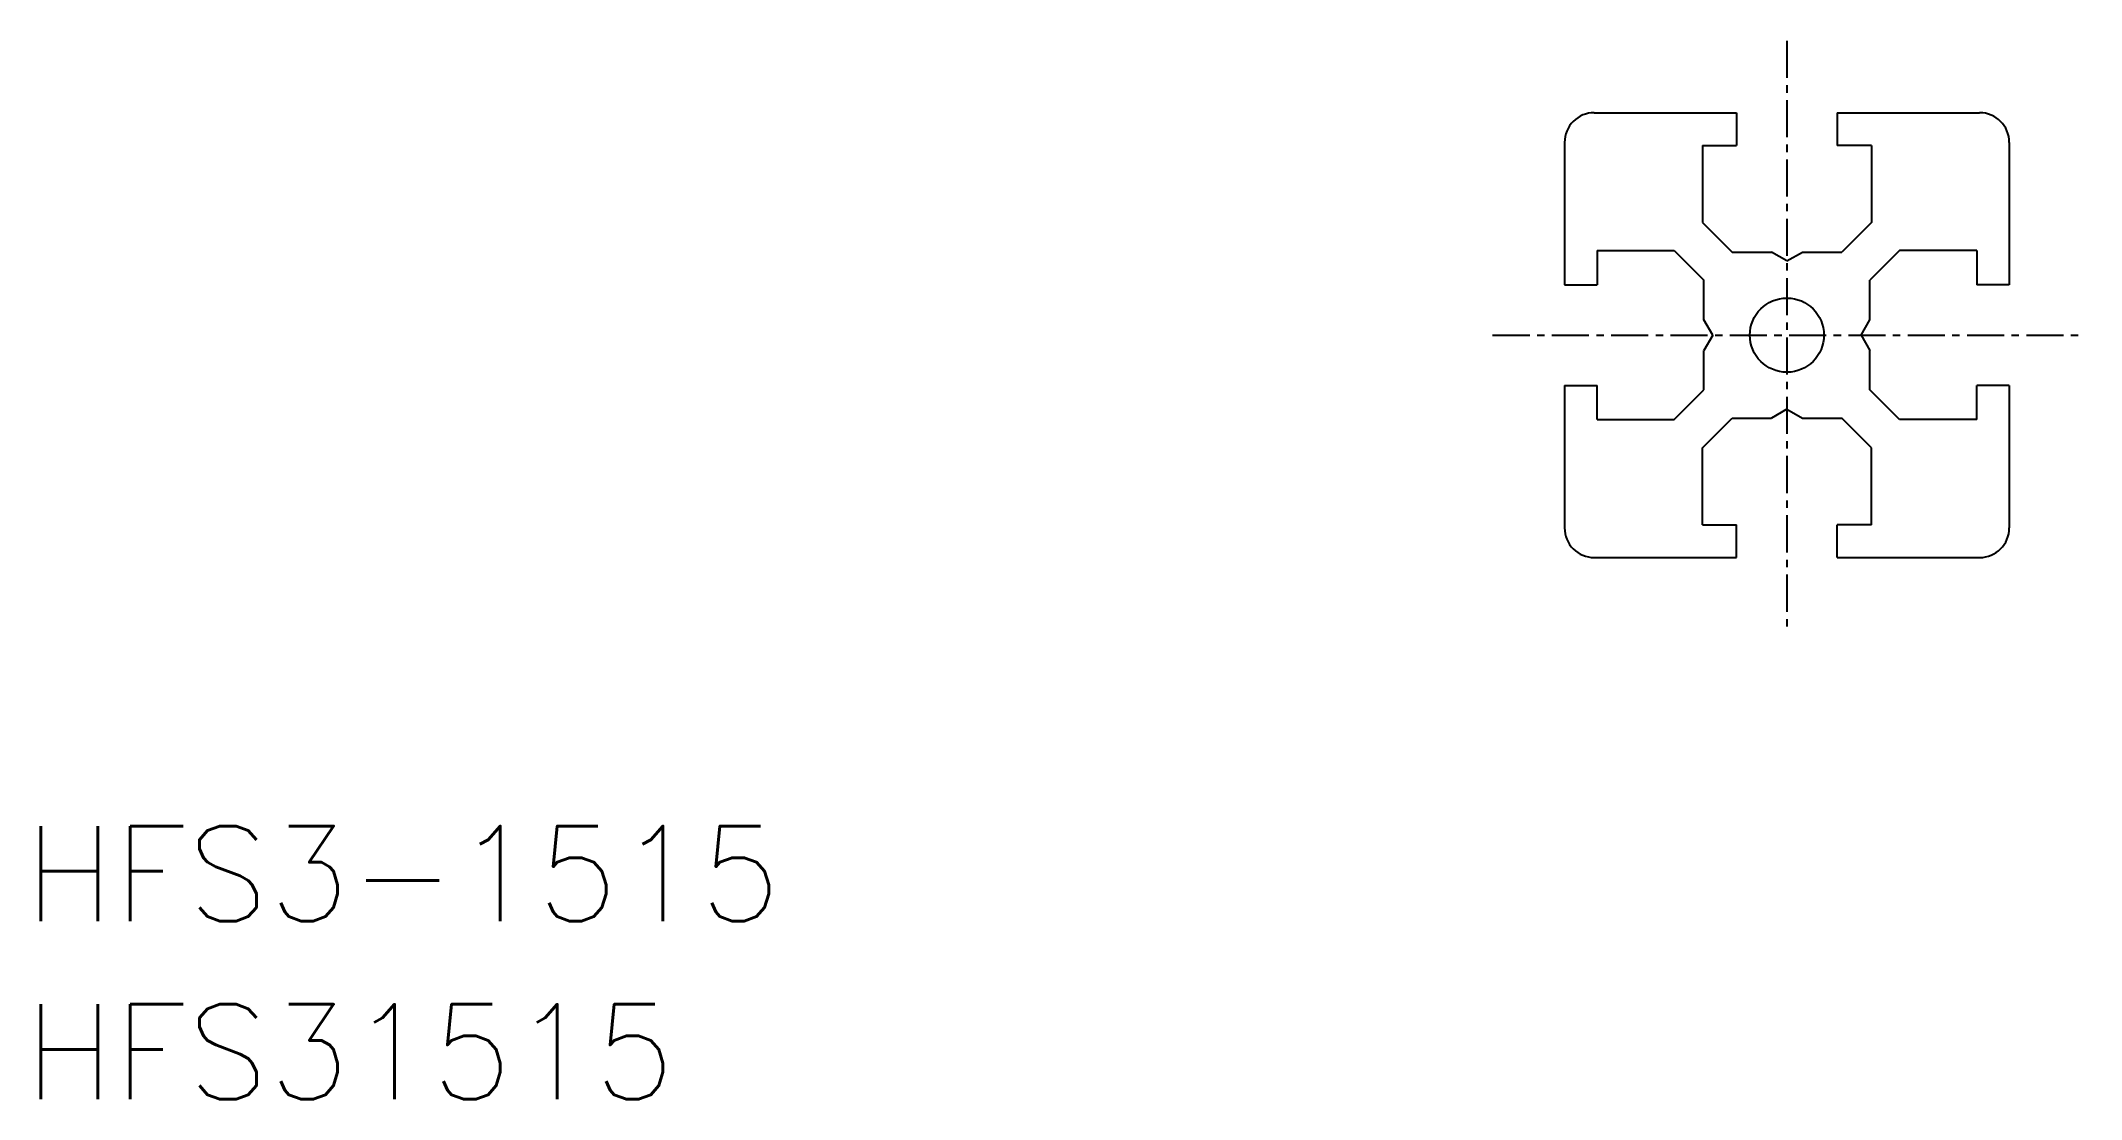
# Model space of a CAD drawing. Extents: x -58.9 to 9.9, y -25.8 to 9.9.
import ezdxf

# ---------------------------------------------------------------- set-up
doc = ezdxf.new("R2010")
doc.units = 0
doc.linetypes.add('CENTER', pattern=[2, 1.25, -0.25, 0.25, -0.25])
doc.layers.get('0').update_dxf_attribs({"linetype": 'CONTINUOUS'})
doc.layers.add('CENTER', color=1, linetype='CENTER')
doc.styles.get("Standard").update_dxf_attribs({"font": 'txt.shx', "bigfont": 'bigfont.shx'})

msp = doc.modelspace()

# ---------------------------------------------------------------- linework, layer by layer
at = {"color": 7, "linetype": 'CONTINUOUS'}
for p, q in [((-6.5, 7.5), (-1.7, 7.5)), ((-1.7, 7.5), (-1.7, 6.4)), ((1.7, 7.5), (6.5, 7.5)), ((1.7, 7.5), (1.7, 6.4)), ((-7.5, 6.5), (-7.5, 1.7)), ((-2.85, 6.4), (-1.7, 6.4)), ((-2.85, 6.4), (-2.85, 3.8)), ((2.85, 6.4), (1.7, 6.4)), ((2.85, 6.4), (2.85, 3.8)), ((7.5, 6.5), (7.5, 1.7)), ((-2.85, 3.8), (-1.85, 2.8)), ((2.85, 3.8), (1.85, 2.8)), ((-6.4, 2.85), (-3.8, 2.85)), ((-6.4, 2.85), (-6.4, 1.7)), ((-3.8, 2.85), (-2.8, 1.85)), ((-1.85, 2.8), (-0.52, 2.8)), ((0, 2.5), (-0.52, 2.8)), ((0, 2.5), (0.52, 2.8)), ((0.52, 2.8), (1.85, 2.8)), ((3.8, 2.85), (2.8, 1.85)), ((6.4, 2.85), (3.8, 2.85)), ((6.4, 2.85), (6.4, 1.7)), ((-7.5, 1.7), (-6.4, 1.7)), ((-2.8, 0.52), (-2.8, 1.85)), ((2.8, 0.52), (2.8, 1.85)), ((7.5, 1.7), (6.4, 1.7)), ((-2.5, 0), (-2.8, 0.52)), ((-2.5, 0), (-2.8, -0.52)), ((2.5, 0), (2.8, 0.52)), ((2.5, 0), (2.8, -0.52)), ((-2.8, -1.85), (-2.8, -0.52)), ((2.8, -1.85), (2.8, -0.52)), ((-7.5, -1.7), (-7.5, -6.5)), ((-7.5, -1.7), (-6.4, -1.7)), ((-6.4, -2.85), (-6.4, -1.7)), ((-3.8, -2.85), (-2.8, -1.85)), ((3.8, -2.85), (2.8, -1.85)), ((6.4, -2.85), (6.4, -1.7)), ((7.5, -1.7), (6.4, -1.7)), ((7.5, -1.7), (7.5, -6.5)), ((0, -2.5), (-0.52, -2.8)), ((0, -2.5), (0.52, -2.8)), ((-6.4, -2.85), (-3.8, -2.85)), ((-2.85, -3.8), (-1.85, -2.8)), ((-1.85, -2.8), (-0.52, -2.8)), ((0.52, -2.8), (1.85, -2.8)), ((2.85, -3.8), (1.85, -2.8)), ((6.4, -2.85), (3.8, -2.85)), ((-2.85, -6.4), (-2.85, -3.8)), ((2.85, -6.4), (2.85, -3.8)), ((-2.85, -6.4), (-1.7, -6.4)), ((-1.7, -7.5), (-1.7, -6.4)), ((2.85, -6.4), (1.7, -6.4)), ((1.7, -7.5), (1.7, -6.4)), ((-6.5, -7.5), (-1.7, -7.5)), ((1.7, -7.5), (6.5, -7.5))]:
    msp.add_line(p, q, dxfattribs=at)
msp.add_circle((0, 0), 1.25, dxfattribs=at)
for centre, start, end in [((-6.5, 6.5), 90, 180.00001), ((6.5, 6.5), 0, 90), ((-6.5, -6.5), 179.99999, 270), ((6.5, -6.5), 270, 0)]:
    msp.add_arc(centre, 1, start, end, dxfattribs=at)
at = {"layer": 'CENTER', "color": 1, "linetype": 'CENTER'}
for p, q in [((0, 9.925), (0, -9.925)), ((-9.925, 0), (9.925, 0))]:
    msp.add_line(p, q, dxfattribs=at)

# ---------------------------------------------------------------- texts
at = {"color": 7, "linetype": 'CONTINUOUS'}
for s, p in [('HFS3-1515', (-59.437, -19.757)), ('HFS31515', (-59.437, -25.765))]:
    msp.add_text(s, height=3.2, dxfattribs=at).set_placement(p)

doc.saveas('drawing.dxf')
